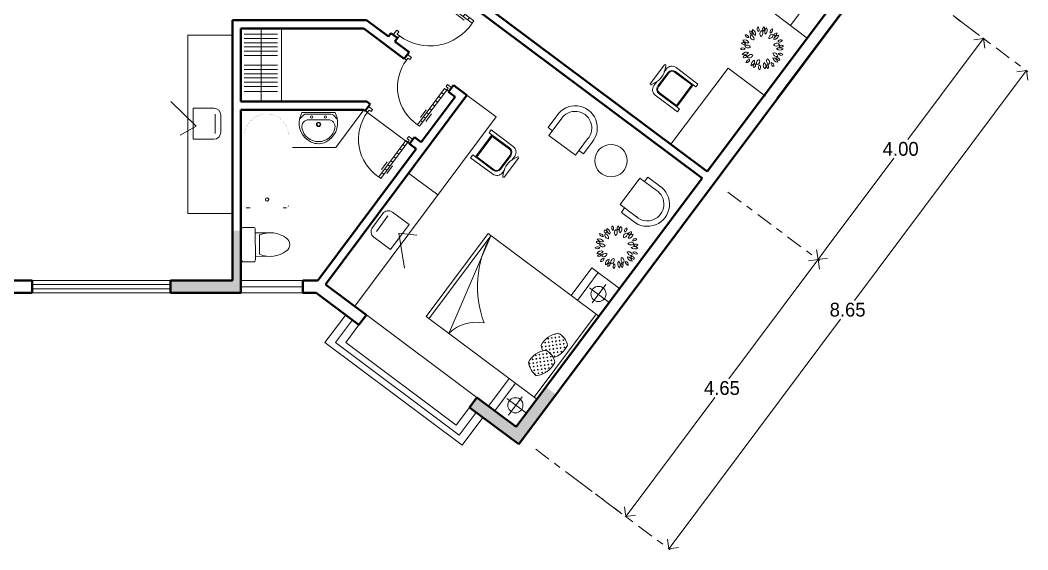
# Model space of a CAD drawing. Header units: millimetres. Extents: x 3491 to 3974, y 1583 to 1976.
# Drawn here: x 3959.2 to 3973.8, y 1959.64 to 1967.31 of the extents above; entities that cross this region are included whole.
import ezdxf

# ---------------------------------------------------------------- set-up
doc = ezdxf.new("R2010")
doc.units = ezdxf.units.MM
doc.linetypes.add('ACAD_ISO10W100', pattern=[18, 12, -3, 0, -3])
doc.layers.get('0').update_dxf_attribs({"lineweight": 5})
doc.layers.get('DEFPOINTS').update_dxf_attribs({"lineweight": 5})
for name, color, linetype, lineweight in [('cOtAs 1', 254, 'Continuous', 5), ('COTAS GRUP', 200, 'Continuous', 5), ('FURNITURE', 220, 'Continuous', 5), ('GROUND', 2, 'Continuous', 5), ('Muro1', 162, 'Continuous', 40), ('PUB_H', 13, 'Continuous', 5), ('Puertas', 52, 'Continuous', 5), ('TOILET', 4, 'Continuous', 5), ('W', 2, 'Continuous', 5), ('WC', 10, 'Continuous', 5)]:
    doc.layers.add(name, color=color, linetype=linetype, lineweight=lineweight)
doc.styles.add('century', font='GOTHIC.TTF')
doc.styles.add('DIM_FONT', font='SIMPLEX.shx', dxfattribs={"width": 0.8})
doc.styles.get("Standard").update_dxf_attribs({"font": 'arial.ttf'})
doc.dimstyles.new('Cotas', dxfattribs={"dimtxt": 0.05, "dimasz": 0.05, "dimexe": 0.025, "dimexo": 0, "dimgap": 0.1, "dimtad": 0, "dimtih": 1, "dimtoh": 1, "dimdec": 4, "dimzin": 1, "dimdsep": 46, "dimtxsty": 'Standard', "dimblk": 'ARCHTICK', "dimcen": 2.5, "dimclrd": 252, "dimclre": 250, "dimclrt": 3, "dimadec": 3, "dimazin": 0, "dimtfac": 1, "dimtdec": 4, "dimtmove": 0, "dimatfit": 3, "dimldrblk": 'ARCHTICK', "dimfxl": 0, "dimlwd": 0, "dimlwe": 0, "dimarcsym": 0})

# ---------------------------------------------------------------- blocks, each defined once
blk = doc.blocks.new('_Open90')
at = {"color": 0, "linetype": 'ByBlock', "lineweight": -2}
for p, q in [((0, 0), (-1, 0)), ((-0.5, 0.5), (0, 0)), ((0, 0), (-0.5, -0.5))]:
    blk.add_line(p, q, dxfattribs=at)
blk = doc.blocks.new('*D3386')
at = {"layer": 'cOtAs 1', "color": 250, "linetype": 'ACAD_ISO10W100', "lineweight": 5, "ltscale": 0.02, "transparency": 16777216}
for p, q in [((3971.849, 1968.025), (3973.174, 1967.034)), ((3969.453, 1964.822), (3970.778, 1963.83))]:
    blk.add_line(p, q, dxfattribs=at)
at = {"layer": 'cOtAs 1', "color": 252, "linetype": 'Continuous', "lineweight": 5, "ltscale": 0.02, "transparency": 16777216}
for p, q in [((3973.034, 1966.888), (3972.057, 1965.582)), ((3970.878, 1964.005), (3971.855, 1965.312))]:
    blk.add_line(p, q, dxfattribs=at)
at = {"layer": 'DEFPOINTS', "color": 0, "linetype": 'ACAD_ISO10W100', "ltscale": 0.02, "transparency": 16777216}
for p in [(3971.849, 1968.025), (3969.453, 1964.822), (3970.758, 1963.845)]:
    blk.add_point(p, dxfattribs=at)
at = {"layer": 'cOtAs 1', "color": 252, "linetype": 'ACAD_ISO10W100', "lineweight": 5, "ltscale": 0.02, "transparency": 16777216, "xscale": 0.2, "yscale": 0.2, "zscale": 0.2}
for p, rotation in [((3973.154, 1967.048), 53.20621753909782), ((3970.758, 1963.845), 233.2062175390978)]:
    blk.add_blockref('_Open90', p, dxfattribs=dict(at, rotation=rotation))
at = {"layer": 'cOtAs 1', "color": 1, "linetype": 'ACAD_ISO10W100', "lineweight": 5, "ltscale": 0.02, "transparency": 16777216, "insert": (3971.956, 1965.447), "char_height": 0.2, "attachment_point": 5, "style": 'century'}
blk.add_mtext('4.00', dxfattribs=at)
blk = doc.blocks.new('_ArchTick')
at = {"layer": 'COTAS GRUP', "color": 0, "const_width": 0.15}
blk.add_lwpolyline([(-0.5, -0.5), (0.5, 0.5)], dxfattribs=at)
blk = doc.blocks.new('*D3387')
at = {"layer": 'cOtAs 1', "color": 250, "linetype": 'ACAD_ISO10W100', "lineweight": 5, "ltscale": 0.02, "transparency": 16777216}
for p, q in [((3972.472, 1967.558), (3973.798, 1966.567)), ((3967.292, 1960.631), (3968.617, 1959.64))]:
    blk.add_line(p, q, dxfattribs=at)
at = {"layer": 'cOtAs 1', "color": 252, "linetype": 'Continuous', "lineweight": 5, "ltscale": 0.02, "transparency": 16777216}
for p, q in [((3973.658, 1966.422), (3971.288, 1963.253)), ((3968.717, 1959.815), (3971.086, 1962.983))]:
    blk.add_line(p, q, dxfattribs=at)
at = {"layer": 'DEFPOINTS', "color": 0, "linetype": 'ACAD_ISO10W100', "ltscale": 0.02, "transparency": 16777216}
for p in [(3972.472, 1967.558), (3967.292, 1960.631), (3968.597, 1959.655)]:
    blk.add_point(p, dxfattribs=at)
at = {"layer": 'cOtAs 1', "color": 252, "linetype": 'ACAD_ISO10W100', "lineweight": 5, "ltscale": 0.02, "transparency": 16777216, "xscale": 0.2, "yscale": 0.2, "zscale": 0.2}
for p, rotation in [((3973.778, 1966.582), 53.20621753798119), ((3968.597, 1959.655), 233.2062175379812)]:
    blk.add_blockref('_Open90', p, dxfattribs=dict(at, rotation=rotation))
at = {"layer": 'cOtAs 1', "color": 1, "linetype": 'ACAD_ISO10W100', "lineweight": 5, "ltscale": 0.02, "transparency": 16777216, "insert": (3971.187, 1963.118), "char_height": 0.2, "attachment_point": 5, "style": 'century'}
blk.add_mtext('8.65', dxfattribs=at)
blk = doc.blocks.new('*D3388')
at = {"layer": 'cOtAs 1', "color": 250, "linetype": 'ACAD_ISO10W100', "lineweight": 5, "ltscale": 0.02, "transparency": 16777216}
for p, q in [((3969.453, 1964.822), (3970.778, 1963.83)), ((3966.668, 1961.098), (3967.993, 1960.107))]:
    blk.add_line(p, q, dxfattribs=at)
at = {"layer": 'cOtAs 1', "color": 252, "linetype": 'Continuous', "lineweight": 5, "ltscale": 0.02, "transparency": 16777216}
for p, q in [((3970.638, 1963.685), (3969.467, 1962.118)), ((3968.093, 1960.282), (3969.265, 1961.848))]:
    blk.add_line(p, q, dxfattribs=at)
at = {"layer": 'DEFPOINTS', "color": 0, "linetype": 'ACAD_ISO10W100', "ltscale": 0.02, "transparency": 16777216}
for p in [(3969.453, 1964.822), (3966.668, 1961.098), (3967.973, 1960.122)]:
    blk.add_point(p, dxfattribs=at)
at = {"layer": 'cOtAs 1', "color": 252, "linetype": 'ACAD_ISO10W100', "lineweight": 5, "ltscale": 0.02, "transparency": 16777216, "xscale": 0.2, "yscale": 0.2, "zscale": 0.2}
for p, rotation in [((3970.758, 1963.845), 53.20621753702068), ((3967.973, 1960.122), 233.2062175370207)]:
    blk.add_blockref('_Open90', p, dxfattribs=dict(at, rotation=rotation))
at = {"layer": 'cOtAs 1', "color": 1, "linetype": 'ACAD_ISO10W100', "lineweight": 5, "ltscale": 0.02, "transparency": 16777216, "insert": (3969.366, 1961.983), "char_height": 0.2, "attachment_point": 5, "style": 'century'}
blk.add_mtext('4.65', dxfattribs=at)
blk = doc.blocks.new('M_E24TTP')
at = {"layer": 'TOILET', "color": 7}
for p, q in [((-170, 200), (-170, 430)), ((170, 200), (170, 430)), ((-250, 30), (-250, 170)), ((-220, 200), (220, 200)), ((-140, 260), (140, 260)), ((250, 170), (250, 30)), ((220, 0), (-220, 0))]:
    blk.add_line(p, q, dxfattribs=at)
for centre, radius, start, end in [((227, 413), 398, 143.3619, 202.5495), ((0, 590), 110, 33.4509, 146.5491), ((-227, 413), 398, 337.4505, 36.6381), ((-220, 170), 30, 90, 180), ((220, 170), 30, 0, 90), ((-220, 30), 30, 180, 270), ((220, 30), 30, 270, 0)]:
    blk.add_arc(centre, radius, start, end, dxfattribs=at)
at = {"style": 'DIM_FONT', "width": 0.8, "flags": 9}
for tag in ['XSIZE', 'YSIZE']:
    blk.add_attdef(tag, (0, 0), '', height=0.5, dxfattribs=at)
blk = doc.blocks.new('M_E4')
for p, q in [((670, -80), (670, -137)), ((670, -86), (670, -97)), ((670, -663), (670, -614))]:
    blk.add_line(p, q)
at = {"const_width": 1.5}
for points in [[(-750, -750), (-750, 0)], [(-750, 0), (750, 0)], [(750, 0), (750, -750)], [(608, -56), (640, -56)], [(670, -90), (670, -656)], [(670, -663), (670, -655)], [(750, -750), (-750, -750)]]:
    blk.add_lwpolyline(points, dxfattribs=at)
for points in [[(-399, -56, 0.930688), (-388, -693, 0.930688)], [(670, -86, 0.414214), (640, -56, 0.414214)], [(670, -90, 0.041784), (670, -85, 0.412615)], [(640, -693, 0.414214), (670, -663, 0.414214)]]:
    blk.add_lwpolyline(points, format="xyb", dxfattribs=at)
at = {"const_width": 1.5, "flags": 128}
for points in [[(-399, -56), (608, -56)], [(-399, -694), (645, -692)]]:
    blk.add_lwpolyline(points, dxfattribs=at)
for radius in [25, 23]:
    blk.add_circle((550, -381), radius)
blk.add_arc((640, -663), 30, 270, 280.176)
at = {"width": 0.8, "flags": 9}
for tag in ['XSIZE', 'YSIZE']:
    blk.add_attdef(tag, (0, 0), '', height=0.5, dxfattribs=at)
blk = doc.blocks.new('M_A24LXR')
for p, q in [((-0.455, 0.071), (-0.455, 0.888)), ((-0.455, 0.888), (-0.41, 0.888)), ((-0.41, 0.888), (-0.41, 0.071)), ((-0.494, 0.753), (-0.494, 0.578)), ((-0.455, 0.797), (-0.41, 0.797)), ((-0.455, 0.707), (-0.41, 0.707)), ((-0.371, 0.753), (-0.371, 0.578)), ((-0.455, 0.616), (-0.41, 0.616)), ((-0.455, 0.525), (-0.41, 0.525)), ((-0.455, 0.434), (-0.41, 0.434)), ((-0.455, 0.343), (-0.41, 0.343)), ((-0.455, 0.253), (-0.41, 0.253)), ((-0.501, 0.071), (-0.455, 0.071)), ((-0.501, -0.02), (-0.501, 0.071)), ((-0.455, 0.162), (-0.41, 0.162)), ((-0.41, 0.071), (-0.455, 0.071)), ((-0.455, 0.071), (-0.455, 0.026)), ((-0.455, 0.026), (-0.41, 0.026)), ((-0.41, 0.026), (-0.41, -0.02)), ((0.453, 0.026), (0.407, 0.026)), ((0.407, 0.026), (0.407, -0.02)), ((0.498, 0.071), (0.453, 0.071)), ((0.453, 0.071), (0.453, 0.026)), ((0.498, -0.02), (0.498, 0.071)), ((-0.501, -0.02), (-0.501, -0.02)), ((-0.41, -0.02), (-0.501, -0.02)), ((0.407, -0.02), (0.498, -0.02)), ((0.498, -0.02), (0.498, -0.02))]:
    blk.add_line(p, q)
blk.add_arc((-0.364, 0.072), 0.817, 359.9115, 93.1848)
blk = doc.blocks.new('M_C9')
at = {"linetype": 'Continuous'}
for p, q in [((168, 317), (-176, 317)), ((-174, 294), (-130, 273)), ((166, 294), (122, 273)), ((-242, -239), (-242, 159)), ((-142, 259), (-92, 259)), ((-119, 197), (132, 197)), ((-112, 209), (128, 209)), ((88, 259), (158, 259)), ((258, 159), (258, -241)), ((-192, -191), (-192, 129)), ((-179, -174), (-179, 137)), ((192, 137), (192, -174)), ((208, 129), (208, -191)), ((-192, -239), (-242, -239)), ((-192, -191), (-192, -239)), ((208, -191), (-192, -191)), ((192, -174), (-179, -174)), ((258, -241), (207, -241)), ((208, -191), (208, -241))]:
    blk.add_line(p, q, dxfattribs=at)
for centre, radius, start, end in [((-174, 306), 12.2, 98.7908, 276.7415), ((166, 306), 12.2, 263.2585, 81.2092), ((-142, 159), 100, 90, 180), ((-112, 129), 80, 90, 180), ((-119, 137), 60, 90, 180), ((-3, 541), 297, 244.7295, 295.1128), ((128, 129), 80, 0, 90), ((132, 137), 60, 0, 90), ((158, 159), 100, 0, 90)]:
    blk.add_arc(centre, radius, start, end, dxfattribs=at)
at = {"width": 0.8, "flags": 9}
for tag in ['XSIZE', 'YSIZE']:
    blk.add_attdef(tag, (0, 0), '', height=0.5, dxfattribs=at)
blk = doc.blocks.new('*X2971')
at = {"color": 0}
for p, q in [((284817, 2212), (284831, 2212)), ((284822, 2203), (284822, 2222)), ((284850, 2250), (284869, 2250)), ((284859, 2241), (284859, 2259)), ((284888, 2288), (284906, 2288)), ((284888, 2212), (284906, 2212)), ((284897, 2278), (284897, 2297)), ((284897, 2203), (284897, 2222)), ((284925, 2250), (284944, 2250)), ((284933, 2325), (284944, 2325)), ((284934, 2316), (284934, 2326)), ((284934, 2241), (284934, 2259)), ((284962, 2288), (284981, 2288)), ((284962, 2212), (284981, 2212)), ((284972, 2278), (284972, 2297)), ((284972, 2203), (284972, 2222)), ((285000, 2325), (285019, 2325)), ((285000, 2250), (285019, 2250)), ((285009, 2316), (285009, 2334)), ((285009, 2241), (285009, 2259)), ((285038, 2288), (285056, 2288)), ((285038, 2212), (285056, 2212)), ((285047, 2278), (285047, 2297)), ((285047, 2203), (285047, 2222)), ((285075, 2325), (285094, 2325)), ((285075, 2250), (285094, 2250)), ((285084, 2316), (285084, 2334)), ((285084, 2241), (285084, 2259)), ((285112, 2288), (285131, 2288)), ((285112, 2212), (285131, 2212)), ((285122, 2278), (285122, 2297)), ((285122, 2203), (285122, 2222)), ((285150, 2250), (285169, 2250)), ((285159, 2241), (285159, 2259)), ((285188, 2288), (285206, 2288)), ((285188, 2212), (285206, 2212)), ((285197, 2278), (285197, 2297)), ((285197, 2203), (285197, 2222)), ((285225, 2250), (285244, 2250)), ((285234, 2316), (285234, 2323)), ((285234, 2241), (285234, 2259)), ((285240, 2325), (285244, 2325)), ((285262, 2288), (285281, 2288)), ((285262, 2212), (285281, 2212)), ((285272, 2278), (285272, 2297)), ((285272, 2203), (285272, 2222)), ((285300, 2325), (285319, 2325)), ((285300, 2250), (285319, 2250)), ((285309, 2316), (285309, 2334)), ((285309, 2241), (285309, 2259)), ((285338, 2288), (285356, 2288)), ((285338, 2212), (285356, 2212)), ((285347, 2278), (285347, 2297)), ((285347, 2203), (285347, 2222)), ((285375, 2325), (285394, 2325)), ((285375, 2250), (285394, 2250)), ((285384, 2316), (285384, 2334)), ((285384, 2241), (285384, 2259)), ((285412, 2288), (285431, 2288)), ((285412, 2212), (285431, 2212)), ((285422, 2278), (285422, 2297)), ((285422, 2203), (285422, 2222)), ((285450, 2325), (285452, 2325)), ((285450, 2250), (285469, 2250)), ((285459, 2316), (285459, 2316)), ((285459, 2241), (285459, 2259)), ((285488, 2212), (285500, 2212)), ((285497, 2203), (285497, 2222)), ((284850, 2175), (284869, 2175)), ((284856, 2100), (284869, 2100)), ((284859, 2166), (284859, 2184)), ((284859, 2094), (284859, 2109)), ((284888, 2138), (284906, 2138)), ((284888, 2062), (284906, 2062)), ((284897, 2128), (284897, 2147)), ((284897, 2053), (284897, 2072)), ((284925, 2175), (284944, 2175)), ((284925, 2100), (284944, 2100)), ((284934, 2166), (284934, 2184)), ((284934, 2091), (284934, 2109)), ((284962, 2138), (284981, 2138)), ((284962, 2062), (284981, 2062)), ((284972, 2128), (284972, 2147)), ((284972, 2053), (284972, 2072)), ((285000, 2175), (285019, 2175)), ((285000, 2100), (285019, 2100)), ((285009, 2166), (285009, 2184)), ((285009, 2091), (285009, 2109)), ((285038, 2138), (285056, 2138)), ((285038, 2062), (285056, 2062)), ((285047, 2128), (285047, 2147)), ((285047, 2053), (285047, 2072)), ((285075, 2175), (285094, 2175)), ((285075, 2100), (285094, 2100)), ((285084, 2166), (285084, 2184)), ((285084, 2091), (285084, 2109)), ((285112, 2138), (285131, 2138)), ((285122, 2128), (285122, 2147)), ((285150, 2175), (285169, 2175)), ((285150, 2100), (285151, 2100)), ((285159, 2166), (285159, 2184)), ((285159, 2106), (285159, 2109)), ((285163, 2100), (285169, 2100)), ((285188, 2138), (285206, 2138)), ((285188, 2062), (285206, 2062)), ((285197, 2128), (285197, 2147)), ((285197, 2053), (285197, 2072)), ((285225, 2175), (285244, 2175)), ((285225, 2100), (285244, 2100)), ((285234, 2166), (285234, 2184)), ((285234, 2091), (285234, 2109)), ((285262, 2138), (285281, 2138)), ((285262, 2062), (285281, 2062)), ((285272, 2128), (285272, 2147)), ((285272, 2053), (285272, 2072)), ((285300, 2175), (285319, 2175)), ((285300, 2100), (285319, 2100)), ((285309, 2166), (285309, 2184)), ((285309, 2091), (285309, 2109)), ((285338, 2138), (285356, 2138)), ((285338, 2062), (285356, 2062)), ((285347, 2128), (285347, 2147)), ((285347, 2053), (285347, 2072)), ((285375, 2175), (285394, 2175)), ((285375, 2100), (285394, 2100)), ((285384, 2166), (285384, 2184)), ((285384, 2091), (285384, 2109)), ((285412, 2138), (285431, 2138)), ((285422, 2128), (285422, 2147)), ((285450, 2175), (285469, 2175)), ((285450, 2100), (285458, 2100)), ((285459, 2166), (285459, 2184)), ((285459, 2101), (285459, 2109)), ((285488, 2138), (285497, 2138)), ((285497, 2138), (285497, 2147))]:
    blk.add_line(p, q, dxfattribs=at)

msp = doc.modelspace()

# ---------------------------------------------------------------- hatches: boundary and pattern name
at = {"layer": 'PUB_H'}
h = msp.add_hatch(color=256, dxfattribs=at)
h.paths.add_polyline_path([(3965.817, 1961.846), (3966.386, 1961.421), (3966.685, 1961.822), (3966.816, 1961.998), (3966.961, 1961.89), (3966.422, 1961.169), (3965.709, 1961.702), (3965.71, 1961.702)])
h.paths.add_polyline_path([(3961.376, 1963.542), (3962.276, 1963.542), (3962.276, 1964.262), (3962.396, 1964.262), (3962.396, 1963.362), (3961.376, 1963.362)])

# ---------------------------------------------------------------- linework, layer by layer
at = {"layer": 'FURNITURE', "linetype": 'ByBlock'}
for p, q in [((3971.218, 1968.384), (3970.358, 1967.235)), ((3970.601, 1967.053), (3970.121, 1967.412)), ((3962.396, 1967.192), (3962.986, 1967.192)), ((3962.396, 1967.192), (3962.986, 1967.192)), ((3962.396, 1967.192), (3962.396, 1966.135)), ((3962.447, 1967.108), (3962.927, 1967.108)), ((3962.447, 1967.108), (3962.927, 1967.108)), ((3962.693, 1967.192), (3962.693, 1966.135)), ((3962.693, 1967.192), (3962.693, 1966.135)), ((3962.986, 1967.192), (3962.986, 1966.135)), ((3962.986, 1967.192), (3962.986, 1966.135)), ((3961.628, 1964.51), (3961.628, 1967.093)), ((3961.628, 1967.093), (3962.276, 1967.093)), ((3962.447, 1967.046), (3962.927, 1967.046)), ((3962.447, 1967.046), (3962.927, 1967.046)), ((3962.447, 1966.985), (3962.927, 1966.985)), ((3962.447, 1966.985), (3962.927, 1966.985)), ((3962.447, 1966.924), (3962.927, 1966.924)), ((3962.447, 1966.924), (3962.927, 1966.924)), ((3962.447, 1966.862), (3962.927, 1966.862)), ((3962.447, 1966.862), (3962.927, 1966.862)), ((3962.447, 1966.801), (3962.927, 1966.801)), ((3962.447, 1966.801), (3962.927, 1966.801)), ((3962.447, 1966.659), (3962.927, 1966.659)), ((3962.447, 1966.659), (3962.927, 1966.659)), ((3962.447, 1966.598), (3962.927, 1966.598)), ((3962.447, 1966.598), (3962.927, 1966.598)), ((3962.447, 1966.537), (3962.927, 1966.537)), ((3962.447, 1966.537), (3962.927, 1966.537)), ((3968.627, 1965.515), (3969.458, 1966.617)), ((3970.216, 1966.529), (3969.154, 1965.121)), ((3969.458, 1966.617), (3969.999, 1966.21)), ((3962.447, 1966.475), (3962.927, 1966.475)), ((3962.447, 1966.475), (3962.927, 1966.475)), ((3962.447, 1966.414), (3962.927, 1966.414)), ((3962.447, 1966.414), (3962.927, 1966.414)), ((3962.447, 1966.352), (3962.927, 1966.352)), ((3962.447, 1966.28), (3962.927, 1966.28)), ((3961.748, 1965.775), (3961.381, 1966.135)), ((3962.986, 1966.135), (3962.396, 1966.135)), ((3965.669, 1966.228), (3966.094, 1965.911)), ((3961.705, 1966.038), (3961.705, 1965.588)), ((3962.005, 1966.038), (3961.705, 1966.038)), ((3962.024, 1965.951), (3962.024, 1965.672)), ((3962.105, 1965.688), (3962.105, 1965.938)), ((3966.094, 1965.911), (3964.046, 1963.168)), ((3966.974, 1965.928), (3966.847, 1965.758)), ((3967.038, 1965.88), (3966.861, 1965.642)), ((3961.748, 1965.775), (3961.52, 1965.645)), ((3966.033, 1965.652), (3965.794, 1965.332)), ((3966.023, 1965.722), (3965.992, 1965.681)), ((3966.034, 1965.652), (3965.993, 1965.682)), ((3966.344, 1965.483), (3966.023, 1965.722)), ((3966.29, 1965.461), (3966.033, 1965.652)), ((3966.911, 1965.71), (3966.847, 1965.758)), ((3961.705, 1965.588), (3962.005, 1965.588)), ((3966.037, 1965.628), (3965.816, 1965.331)), ((3966.287, 1965.442), (3966.037, 1965.628)), ((3967.244, 1965.356), (3966.861, 1965.642)), ((3967.421, 1965.593), (3967.244, 1965.356)), ((3967.485, 1965.545), (3967.359, 1965.376)), ((3965.756, 1965.36), (3965.726, 1965.32)), ((3965.794, 1965.332), (3965.756, 1965.36)), ((3966.149, 1965.157), (3966.299, 1965.358)), ((3967.359, 1965.376), (3967.294, 1965.423)), ((3965.726, 1965.32), (3966.045, 1965.082)), ((3965.794, 1965.332), (3966.051, 1965.14)), ((3965.816, 1965.331), (3966.065, 1965.145)), ((3966.163, 1965.157), (3966.306, 1965.349)), ((3966.417, 1965.315), (3966.211, 1965.04)), ((3966.322, 1965.286), (3966.364, 1965.343)), ((3966.397, 1965.328), (3966.354, 1965.305)), ((3965.249, 1964.781), (3964.825, 1965.098)), ((3966.185, 1965.103), (3966.214, 1965.142)), ((3966.194, 1965.056), (3966.203, 1965.104)), ((3967.89, 1964.643), (3968.176, 1965.026)), ((3968.413, 1964.849), (3968.176, 1965.026)), ((3968.243, 1964.976), (3968.291, 1965.04)), ((3968.461, 1964.913), (3968.291, 1965.04)), ((3968.127, 1964.466), (3967.89, 1964.643)), ((3961.628, 1964.51), (3962.276, 1964.51)), ((3964.452, 1964.512), (3964.303, 1964.311)), ((3964.833, 1964.352), (3964.592, 1964.532)), ((3967.909, 1964.528), (3967.957, 1964.593)), ((3968.079, 1964.402), (3967.909, 1964.528)), ((3964.36, 1964.252), (3964.527, 1964.476)), ((3964.563, 1963.992), (3964.833, 1964.352)), ((3964.686, 1964.228), (3964.947, 1964.196)), ((3964.686, 1964.228), (3964.766, 1963.72)), ((3965.082, 1963.018), (3965.979, 1964.22)), ((3966.019, 1964.19), (3965.122, 1962.988)), ((3966.019, 1964.19), (3965.408, 1962.775)), ((3965.979, 1964.22), (3967.582, 1963.024)), ((3964.323, 1964.171), (3964.563, 1963.992)), ((3967.181, 1963.323), (3967.48, 1963.724)), ((3967.274, 1963.254), (3967.573, 1963.655)), ((3967.881, 1963.425), (3967.48, 1963.724)), ((3964.046, 1963.168), (3963.621, 1963.485)), ((3967.685, 1963.482), (3967.488, 1963.218)), ((3967.582, 1963.024), (3967.181, 1963.323)), ((3967.449, 1963.436), (3967.734, 1963.224)), ((3967.582, 1963.024), (3967.881, 1963.425)), ((3966.685, 1961.822), (3965.082, 1963.018)), ((3966.645, 1961.852), (3967.542, 1963.054)), ((3967.582, 1963.024), (3966.685, 1961.822)), ((3966.284, 1962.121), (3965.985, 1961.72)), ((3966.376, 1962.052), (3966.077, 1961.652)), ((3966.685, 1961.822), (3966.284, 1962.121)), ((3966.275, 1961.593), (3966.472, 1961.857)), ((3966.386, 1961.421), (3965.985, 1961.72)), ((3966.252, 1961.833), (3966.537, 1961.62)), ((3966.685, 1961.822), (3966.386, 1961.421))]:
    msp.add_line(p, q, dxfattribs=at)
for centre, radius in [((3967.76, 1965.277), 0.234), ((3967.578, 1963.346), 0.11), ((3966.374, 1961.734), 0.11)]:
    msp.add_circle(centre, radius, dxfattribs=at)
for centre, radius, start, end in [((3969.806, 1967.144), 0.0372, 157.6763, 269.9476), ((3969.764, 1967.116), 0.0429, 347.8261, 79.7978), ((3969.887, 1967.164), 0.0802, 172.1007, 244.602), ((3969.787, 1967.11), 0.068, 344.1526, 72.5501), ((3969.924, 1967.188), 0.0474, 144.6809, 240.3951), ((3969.85, 1967.172), 0.0559, 333.5185, 51.5575), ((3969.969, 1967.116), 0.0526, 120.6758, 230.0103), ((3969.899, 1967.122), 0.0583, 307.9306, 42.7555), ((3969.992, 1967.181), 0.0372, 117.6763, 229.9476), ((3969.942, 1967.187), 0.0429, 307.8261, 39.7978), ((3970.067, 1967.144), 0.0802, 132.1007, 204.602), ((3969.956, 1967.167), 0.068, 304.1526, 32.5501), ((3970.099, 1967.055), 0.0526, 80.6758, 190.0103), ((3970.049, 1967.104), 0.0583, 267.9306, 2.7555), ((3970.111, 1967.139), 0.0474, 104.6809, 200.3951), ((3970.044, 1967.174), 0.0559, 293.5185, 11.5575), ((3970.158, 1967.09), 0.0372, 77.6763, 189.9476), ((3970.123, 1967.127), 0.0429, 267.8261, 359.7978), ((3969.673, 1966.947), 0.0429, 27.8261, 119.7978), ((3969.687, 1966.996), 0.0372, 197.6763, 309.9476), ((3969.695, 1966.958), 0.068, 24.1526, 112.5501), ((3969.737, 1967.064), 0.0802, 212.1007, 284.602), ((3969.703, 1967.046), 0.0559, 13.5185, 91.5575), ((3969.749, 1967.106), 0.0474, 184.6809, 280.3951), ((3969.83, 1967.079), 0.0526, 160.6758, 270.0103), ((3969.773, 1967.039), 0.0583, 347.9306, 82.7555), ((3970.159, 1966.925), 0.0526, 40.6758, 150.0103), ((3970.153, 1966.994), 0.0583, 227.9306, 322.7555), ((3970.122, 1967.103), 0.068, 264.1526, 352.5501), ((3970.192, 1967.014), 0.0802, 92.1007, 164.602), ((3970.222, 1966.982), 0.0474, 64.6809, 160.3951), ((3970.194, 1967.051), 0.0559, 253.5185, 331.5575), ((3969.672, 1966.855), 0.0559, 53.5185, 131.5575), ((3969.668, 1966.93), 0.0474, 224.6809, 320.3951), ((3969.722, 1966.782), 0.068, 64.1526, 152.5501), ((3969.686, 1966.89), 0.0802, 252.1007, 324.602), ((3969.73, 1966.894), 0.0583, 27.9306, 122.7555), ((3969.747, 1966.962), 0.0526, 200.6758, 310.0103), ((3969.789, 1966.756), 0.0583, 67.9306, 162.7555), ((3970.122, 1966.786), 0.0526, 0.6758, 110.0103), ((3970.161, 1966.844), 0.0583, 187.9306, 282.7555), ((3970.204, 1966.833), 0.0802, 52.1007, 124.602), ((3970.207, 1966.946), 0.068, 224.1526, 312.5501), ((3970.207, 1966.789), 0.0474, 24.6809, 120.3951), ((3970.229, 1966.861), 0.0559, 213.5185, 291.5575), ((3970.227, 1966.913), 0.0372, 37.6763, 149.9476), ((3970.224, 1966.964), 0.0429, 227.8261, 319.7978), ((3969.712, 1966.76), 0.0429, 67.8261, 159.7978), ((3969.692, 1966.806), 0.0372, 237.6763, 349.9476), ((3969.72, 1966.744), 0.0474, 264.6809, 0.3951), ((3969.77, 1966.688), 0.0559, 93.5185, 171.5575), ((3969.76, 1966.819), 0.0526, 240.6758, 350.0103), ((3969.855, 1966.665), 0.068, 104.1526, 192.5501), ((3969.759, 1966.724), 0.0802, 292.1007, 4.602), ((3969.862, 1966.642), 0.0429, 107.8261, 199.7978), ((3969.817, 1966.664), 0.0372, 277.6763, 29.9476), ((3969.924, 1966.688), 0.0583, 107.9306, 202.7555), ((3969.861, 1966.717), 0.0526, 280.6758, 30.0103), ((3970.033, 1966.66), 0.068, 144.1526, 232.5501), ((3969.921, 1966.644), 0.0802, 332.1007, 44.602), ((3970.054, 1966.647), 0.0429, 147.8261, 239.7978), ((3970.071, 1966.723), 0.0583, 147.9306, 242.7555), ((3970.004, 1966.635), 0.0372, 317.6763, 69.9476), ((3970.004, 1966.704), 0.0526, 320.6758, 70.0103), ((3970.134, 1966.692), 0.0559, 173.5185, 251.5575), ((3970.071, 1966.652), 0.0474, 344.6809, 80.3951), ((3970.172, 1966.772), 0.068, 184.1526, 272.5501), ((3970.097, 1966.687), 0.0802, 12.1007, 84.602), ((3970.166, 1966.734), 0.0372, 357.6763, 109.9476), ((3970.196, 1966.775), 0.0429, 187.8261, 279.7978), ((3969.953, 1966.624), 0.0559, 133.5185, 211.5575), ((3969.879, 1966.634), 0.0474, 304.6809, 40.3951), ((3962.005, 1965.938), 0.1, 0, 90), ((3967.241, 1965.752), 0.32, 319.7085, 146.8096), ((3967.241, 1965.752), 0.24, 318.5226, 147.9955), ((3962.005, 1965.688), 0.1, 270, 0), ((3966.251, 1965.394), 0.06, 323.2591, 53.2591), ((3966.242, 1965.397), 0.08, 323.2591, 53.2591), ((3966.284, 1965.403), 0.1, 323.2591, 53.2591), ((3966.494, 1965.045), 0.297, 118.1463, 168.5296), ((3966.407, 1965.321), 0.0122, 332.0499, 150.0006), ((3966.105, 1965.162), 0.1, 233.2591, 323.2591), ((3966.098, 1965.204), 0.08, 233.2591, 323.2591), ((3966.101, 1965.193), 0.06, 233.2591, 323.2591), ((3966.203, 1965.048), 0.0122, 136.5175, 314.4682), ((3968.286, 1964.646), 0.32, 229.7085, 56.8096), ((3968.286, 1964.646), 0.24, 228.5226, 57.9955), ((3964.532, 1964.452), 0.1, 53.2591, 143.2591), ((3967.816, 1964.308), 0.0474, 144.6809, 240.3951), ((3967.742, 1964.291), 0.0559, 333.5185, 51.5575), ((3967.884, 1964.3), 0.0372, 117.6763, 229.9476), ((3967.834, 1964.306), 0.0429, 307.8261, 39.7978), ((3964.383, 1964.251), 0.1, 143.2591, 233.2591), ((3967.318, 1963.453), 1.493, 150.4091, 200.6721), ((3967.595, 1964.165), 0.0559, 13.5185, 91.5575), ((3967.641, 1964.225), 0.0474, 184.6809, 280.3951), ((3967.698, 1964.263), 0.0372, 157.6763, 269.9476), ((3967.656, 1964.235), 0.0429, 347.8261, 79.7978), ((3967.722, 1964.199), 0.0526, 160.6758, 270.0103), ((3967.665, 1964.158), 0.0583, 347.9306, 82.7555), ((3967.779, 1964.284), 0.0802, 172.1007, 244.602), ((3967.679, 1964.23), 0.068, 344.1526, 72.5501), ((3967.861, 1964.235), 0.0526, 120.6758, 230.0103), ((3967.791, 1964.241), 0.0583, 307.9306, 42.7555), ((3967.959, 1964.264), 0.0802, 132.1007, 204.602), ((3967.848, 1964.287), 0.068, 304.1526, 32.5501), ((3967.991, 1964.174), 0.0526, 80.6758, 190.0103), ((3967.941, 1964.224), 0.0583, 267.9306, 2.7555), ((3968.003, 1964.259), 0.0474, 104.6809, 200.3951), ((3967.936, 1964.294), 0.0559, 293.5185, 11.5575), ((3968.014, 1964.222), 0.068, 264.1526, 352.5501), ((3968.084, 1964.133), 0.0802, 92.1007, 164.602), ((3968.05, 1964.209), 0.0372, 77.6763, 189.9476), ((3968.015, 1964.246), 0.0429, 267.8261, 359.7978), ((3967.565, 1964.067), 0.0429, 27.8261, 119.7978), ((3967.579, 1964.115), 0.0372, 197.6763, 309.9476), ((3967.587, 1964.078), 0.068, 24.1526, 112.5501), ((3967.629, 1964.183), 0.0802, 212.1007, 284.602), ((3967.622, 1964.014), 0.0583, 27.9306, 122.7555), ((3967.64, 1964.081), 0.0526, 200.6758, 310.0103), ((3968.051, 1964.044), 0.0526, 40.6758, 150.0103), ((3968.045, 1964.114), 0.0583, 227.9306, 322.7555), ((3968.115, 1964.101), 0.0474, 64.6809, 160.3951), ((3968.086, 1964.171), 0.0559, 253.5185, 331.5575), ((3968.119, 1964.033), 0.0372, 37.6763, 149.9476), ((3968.116, 1964.083), 0.0429, 227.8261, 319.7978), ((3967.564, 1963.974), 0.0559, 53.5185, 131.5575), ((3967.561, 1964.049), 0.0474, 224.6809, 320.3951), ((3967.614, 1963.902), 0.068, 64.1526, 152.5501), ((3967.578, 1964.009), 0.0802, 252.1007, 324.602), ((3967.604, 1963.879), 0.0429, 67.8261, 159.7978), ((3967.584, 1963.926), 0.0372, 237.6763, 349.9476), ((3967.682, 1963.875), 0.0583, 67.9306, 162.7555), ((3967.652, 1963.938), 0.0526, 240.6758, 350.0103), ((3968.014, 1963.906), 0.0526, 0.6758, 110.0103), ((3968.053, 1963.963), 0.0583, 187.9306, 282.7555), ((3968.096, 1963.952), 0.0802, 52.1007, 124.602), ((3968.1, 1964.066), 0.068, 224.1526, 312.5501), ((3968.099, 1963.909), 0.0474, 24.6809, 120.3951), ((3968.121, 1963.98), 0.0559, 213.5185, 291.5575), ((3967.612, 1963.863), 0.0474, 264.6809, 0.3951), ((3967.663, 1963.808), 0.0559, 93.5185, 171.5575), ((3967.747, 1963.784), 0.068, 104.1526, 192.5501), ((3967.651, 1963.843), 0.0802, 292.1007, 4.602), ((3967.754, 1963.761), 0.0429, 107.8261, 199.7978), ((3967.709, 1963.783), 0.0372, 277.6763, 29.9476), ((3967.816, 1963.807), 0.0583, 107.9306, 202.7555), ((3967.753, 1963.836), 0.0526, 280.6758, 30.0103), ((3967.845, 1963.743), 0.0559, 133.5185, 211.5575), ((3967.771, 1963.753), 0.0474, 304.6809, 40.3951), ((3967.925, 1963.78), 0.068, 144.1526, 232.5501), ((3967.813, 1963.763), 0.0802, 332.1007, 44.602), ((3967.946, 1963.767), 0.0429, 147.8261, 239.7978), ((3967.963, 1963.842), 0.0583, 147.9306, 242.7555), ((3967.897, 1963.755), 0.0372, 317.6763, 69.9476), ((3967.896, 1963.824), 0.0526, 320.6758, 70.0103), ((3968.026, 1963.812), 0.0559, 173.5185, 251.5575), ((3967.963, 1963.771), 0.0474, 344.6809, 80.3951), ((3968.064, 1963.891), 0.068, 184.1526, 272.5501), ((3967.989, 1963.806), 0.0802, 12.1007, 84.602), ((3968.059, 1963.853), 0.0372, 357.6763, 109.9476), ((3968.088, 1963.894), 0.0429, 187.8261, 279.7978), ((3965.809, 1962.359), 0.578, 78.8021, 133.9353), ((3967.038, 1962.451), 0.328, 97.305, 152.3459), ((3966.908, 1962.572), 0.222, 6.7631, 66.5335), ((3967.068, 1962.66), 0.326, 190.0442, 204.9313), ((3966.813, 1962.76), 0.354, 288.2694, 332.8933), ((3966.855, 1962.205), 0.328, 97.305, 152.3459), ((3966.724, 1962.326), 0.222, 6.7631, 66.5335), ((3966.885, 1962.414), 0.326, 190.0442, 230.4624), ((3966.63, 1962.514), 0.354, 277.7367, 332.8933)]:
    msp.add_arc(centre, radius, start, end, dxfattribs=at)
at = {"layer": 'GROUND'}
msp.add_line((3964.2, 1966), (3964.841, 1965.521), dxfattribs=at)
at = {"layer": 'Muro1'}
for points in [[(3966.422, 1961.169), (3971.711, 1968.24)], [(3967.055, 1962.014), (3971.711, 1968.24)], [(3971.461, 1968.202), (3969.154, 1965.121)], [(3970.167, 1966.177), (3971.711, 1968.24)], [(3965.28, 1967.868), (3969.082, 1965.024)], [(3965.352, 1967.964), (3969.154, 1965.121)], [(3962.276, 1963.542), (3962.276, 1967.312)], [(3962.276, 1967.312), (3964.219, 1967.312)], [(3964.219, 1967.312), (3964.534, 1967.076)], [(3962.396, 1966.135), (3962.396, 1967.192)], [(3962.396, 1967.192), (3964.179, 1967.192)], [(3964.179, 1967.192), (3964.764, 1966.754)], [(3964.534, 1967.076), (3964.571, 1967.126)], [(3964.667, 1967.055), (3964.571, 1967.126)], [(3964.63, 1967.005), (3964.667, 1967.055)], [(3964.63, 1967.005), (3964.836, 1966.851)], [(3964.764, 1966.754), (3964.836, 1966.851)], [(3965.405, 1966.276), (3965.477, 1966.372)], [(3965.405, 1966.276), (3965.501, 1966.204)], [(3965.477, 1966.372), (3965.669, 1966.228)], [(3962.396, 1966.135), (3964.22, 1966.135)], [(3965.669, 1966.228), (3963.621, 1963.485)], [(3964.2, 1966), (3964.272, 1966.096)], [(3964.22, 1966.135), (3964.272, 1966.096)], [(3965.501, 1966.204), (3965.009, 1965.545)], [(3962.396, 1963.362), (3962.396, 1966.015)], [(3962.396, 1966.015), (3964.18, 1966.015)], [(3964.18, 1966.015), (3964.2, 1966)], [(3964.841, 1965.521), (3964.913, 1965.618)], [(3964.841, 1965.521), (3964.937, 1965.449)], [(3964.913, 1965.618), (3965.009, 1965.545)], [(3964.938, 1965.449), (3963.513, 1963.542)], [(3969.082, 1965.024), (3966.386, 1961.421)], [(3959.376, 1963.542), (3956.326, 1963.542)], [(3959.376, 1963.542), (3959.376, 1963.362)], [(3962.276, 1963.542), (3961.376, 1963.542)], [(3961.376, 1963.542), (3961.376, 1963.362)], [(3963.513, 1963.542), (3963.296, 1963.542)], [(3963.296, 1963.542), (3963.296, 1963.362)], [(3963.621, 1963.485), (3964.214, 1963.042)], [(3959.376, 1963.362), (3958.526, 1963.362)], [(3962.396, 1963.362), (3961.376, 1963.362)], [(3963.486, 1963.362), (3963.296, 1963.362)], [(3963.296, 1963.362), (3963.476, 1963.362)], [(3963.486, 1963.362), (3964.106, 1962.898)], [(3964.216, 1963.044), (3964.108, 1962.9)], [(3965.817, 1961.846), (3965.71, 1961.702)], [(3965.817, 1961.846), (3966.386, 1961.421)], [(3965.709, 1961.702), (3966.422, 1961.169)]]:
    msp.add_lwpolyline(points, dxfattribs=at)
at = {"layer": 'Puertas', "linetype": 'ByBlock'}
for p, q in [((3964.811, 1966.814), (3964.767, 1966.756)), ((3964.869, 1966.771), (3964.811, 1966.814)), ((3964.811, 1966.814), (3964.811, 1966.814)), ((3964.767, 1966.756), (3964.796, 1966.734)), ((3964.796, 1966.734), (3964.818, 1966.764)), ((3964.818, 1966.764), (3964.847, 1966.742)), ((3964.847, 1966.742), (3964.869, 1966.771)), ((3965.371, 1966.351), (3965.393, 1966.38)), ((3965.393, 1966.38), (3965.451, 1966.336)), ((3964.958, 1965.798), (3965.349, 1966.322)), ((3965.379, 1966.3), (3964.987, 1965.776)), ((3965.335, 1966.242), (3965.306, 1966.263)), ((3965.349, 1966.322), (3965.379, 1966.3)), ((3965.4, 1966.329), (3965.371, 1966.351)), ((3965.379, 1966.3), (3965.4, 1966.329)), ((3965.408, 1966.278), (3965.379, 1966.3)), ((3965.451, 1966.336), (3965.408, 1966.278)), ((3965.451, 1966.336), (3965.451, 1966.336)), ((3965.205, 1966.067), (3965.176, 1966.089)), ((3965.248, 1966.125), (3965.219, 1966.147)), ((3965.292, 1966.183), (3965.263, 1966.205)), ((3963.308, 1965.94), (3963.25, 1965.885)), ((3963.281, 1965.976), (3963.251, 1965.897)), ((3963.761, 1965.974), (3963.281, 1965.976)), ((3963.284, 1965.976), (3963.76, 1965.974)), ((3963.342, 1965.953), (3963.702, 1965.952)), ((3963.761, 1965.974), (3963.791, 1965.896)), ((3964.247, 1966.06), (3964.203, 1966.002)), ((3964.203, 1966.002), (3964.232, 1965.98)), ((3964.232, 1965.98), (3964.254, 1966.009)), ((3964.305, 1966.016), (3964.247, 1966.06)), ((3964.247, 1966.06), (3964.247, 1966.06)), ((3964.254, 1966.009), (3964.283, 1965.987)), ((3964.283, 1965.987), (3964.305, 1966.016)), ((3964.999, 1965.903), (3965.082, 1966.015)), ((3965.077, 1965.845), (3965.161, 1965.957)), ((3965.118, 1965.951), (3965.089, 1965.972)), ((3965.161, 1966.009), (3965.132, 1966.031)), ((3963.662, 1965.869), (3963.38, 1965.87)), ((3963.38, 1965.87), (3963.662, 1965.869)), ((3963.738, 1965.937), (3963.794, 1965.879)), ((3964.987, 1965.776), (3964.958, 1965.798)), ((3965.031, 1965.834), (3965.002, 1965.856)), ((3965.074, 1965.892), (3965.045, 1965.914)), ((3964.394, 1965.043), (3964.785, 1965.567)), ((3964.814, 1965.545), (3964.423, 1965.021)), ((3964.771, 1965.487), (3964.742, 1965.509)), ((3964.785, 1965.567), (3964.814, 1965.545)), ((3964.807, 1965.596), (3964.829, 1965.625)), ((3964.836, 1965.574), (3964.807, 1965.596)), ((3964.814, 1965.545), (3964.836, 1965.574)), ((3964.843, 1965.524), (3964.814, 1965.545)), ((3964.829, 1965.625), (3964.887, 1965.582)), ((3964.887, 1965.582), (3964.843, 1965.524)), ((3964.887, 1965.582), (3964.887, 1965.582)), ((3964.684, 1965.371), (3964.655, 1965.392)), ((3964.727, 1965.429), (3964.698, 1965.451)), ((3964.434, 1965.148), (3964.518, 1965.26)), ((3964.553, 1965.196), (3964.524, 1965.218)), ((3964.597, 1965.254), (3964.568, 1965.276)), ((3964.64, 1965.312), (3964.611, 1965.334)), ((3964.467, 1965.08), (3964.437, 1965.101)), ((3964.51, 1965.138), (3964.481, 1965.16)), ((3964.513, 1965.09), (3964.596, 1965.202)), ((3964.423, 1965.021), (3964.394, 1965.043)), ((3959.376, 1963.542), (3961.376, 1963.542)), ((3961.376, 1963.482), (3959.376, 1963.482)), ((3961.376, 1963.422), (3959.376, 1963.422)), ((3959.376, 1963.362), (3961.376, 1963.362))]:
    msp.add_line(p, q, dxfattribs=at)
for centre, radius in [((3963.422, 1965.91), 0.0163), ((3963.523, 1965.802), 0.0316), ((3963.523, 1965.802), 0.023), ((3963.622, 1965.91), 0.0163)]:
    msp.add_circle(centre, radius, dxfattribs=at)
for centre, radius, start, end in [((3965.32, 1966.343), 0.654, 143.1655, 236.4388), ((3963.342, 1965.903), 0.05, 89.8254, 133.0063), ((3963.702, 1965.902), 0.05, 44.3861, 89.8254), ((3964.755, 1965.588), 0.654, 143.1655, 236.4388), ((3963.549, 1965.823), 0.307, 166.0005, 244.555), ((3963.38, 1965.77), 0.1, 89.8254, 190.3856), ((3963.492, 1965.823), 0.307, 296.8893, 13.6502), ((3963.662, 1965.769), 0.1, 349.2651, 89.8254), ((3963.521, 1965.796), 0.243, 190.3856, 349.2651), ((3963.52, 1965.773), 0.25, 245.6325, 296.2882), ((3963.549, 1965.823), 0.307, 266.4143, 266.4189)]:
    msp.add_arc(centre, radius, start, end, dxfattribs=at)
at = {"layer": 'W'}
for p, q in [((3964.18, 1966.014), (3963.773, 1965.469)), ((3963.146, 1965.469), (3963.773, 1965.469)), ((3962.396, 1963.542), (3963.296, 1963.542)), ((3962.396, 1963.452), (3963.296, 1963.452)), ((3962.396, 1963.362), (3963.296, 1963.362)), ((3963.916, 1963.044), (3963.616, 1962.643)), ((3964.216, 1963.044), (3965.817, 1961.846)), ((3964.012, 1962.972), (3963.766, 1962.644)), ((3964.108, 1962.9), (3963.916, 1962.644)), ((3963.616, 1962.643), (3965.602, 1961.158)), ((3963.766, 1962.644), (3965.56, 1961.302)), ((3963.916, 1962.644), (3965.518, 1961.446)), ((3965.71, 1961.702), (3965.518, 1961.446)), ((3965.806, 1961.63), (3965.56, 1961.302)), ((3965.902, 1961.559), (3965.602, 1961.158))]:
    msp.add_line(p, q, dxfattribs=at)

# ---------------------------------------------------------------- block references
at = {"layer": 'FURNITURE', "linetype": 'ByBlock', "extrusion": (0, 0, -1), "xscale": 0.001, "yscale": 0.001, "zscale": -0.001, "rotation": 126.7409356947259}
msp.add_blockref('*X2971', (-3794.503, 1735.271), dxfattribs=at)
at = {"layer": 'W', "xscale": 0.8999999999999999, "yscale": 0.8999999999999999, "zscale": 0.8999999999999999, "rotation": 233.2590643052742}
msp.add_blockref('M_A24LXR', (3964.888, 1967.451), dxfattribs=at)
at = {"layer": 'WC', "xscale": -0.001, "yscale": 0.001, "zscale": 0.001}
for name, p, rotation in [('M_C9', (3968.683, 1966.336), 53.06249628075287), ('M_E4', (3962.396, 1965.265), 90.00000000424077), ('M_E24TTP', (3962.407, 1964.061), 270.075483477266)]:
    msp.add_blockref(name, p, dxfattribs=dict(at, rotation=rotation))

# ---------------------------------------------------------------- texts
at = {"layer": 'FURNITURE', "linetype": 'ByBlock', "text_generation_flag": 4, "width": 0.8}
for s, p in [('主卧室', (3967.494, 1967.033)), ('客厅', (3959.926, 1965.557)), ('卧室', (3966.524, 1964.371))]:
    msp.add_text(s, height=0.000056, rotation=180, dxfattribs=at).set_placement(p)
at = {"layer": 'FURNITURE', "linetype": 'ByBlock', "text_generation_flag": 4, "width": 0.8, "flags": 9}
for tag, p, s in [('XSIZE', (3969.944, 1966.906), '4451'), ('YSIZE', (3969.944, 1966.906), '4437'), ('YSIZE', (3961.705, 1965.813), '724'), ('XSIZE', (3961.705, 1965.813), '546'), ('XSIZE', (3961.705, 1965.813), '546'), ('YSIZE', (3961.705, 1965.813), '724'), ('XSIZE', (3961.855, 1965.588), '546'), ('YSIZE', (3961.855, 1965.588), '724'), ('YSIZE', (3967.053, 1965.499), '315'), ('XSIZE', (3967.053, 1965.499), '639'), ('XSIZE', (3967.053, 1965.499), '639'), ('YSIZE', (3967.053, 1965.499), '315'), ('XSIZE', (3966.062, 1965.371), '500'), ('YSIZE', (3966.062, 1965.371), '559'), ('YSIZE', (3968.033, 1964.835), '315'), ('XSIZE', (3968.033, 1964.835), '639'), ('XSIZE', (3968.033, 1964.835), '639'), ('YSIZE', (3968.033, 1964.835), '315'), ('XSIZE', (3964.712, 1964.442), '546'), ('YSIZE', (3964.712, 1964.442), '724'), ('YSIZE', (3964.698, 1964.172), '724'), ('XSIZE', (3964.698, 1964.172), '546'), ('XSIZE', (3964.698, 1964.172), '546'), ('YSIZE', (3964.698, 1964.172), '724'), ('XSIZE', (3967.836, 1964.026), '4451'), ('YSIZE', (3967.836, 1964.026), '4437'), ('XSIZE', (3967.133, 1962.423), '2002'), ('YSIZE', (3967.133, 1962.423), '2500')]:
    msp.add_attdef(tag, p, s, height=0.000056, rotation=180, dxfattribs=at)
at = {"layer": 'Puertas', "linetype": 'ByBlock', "width": 0.8, "flags": 9}
for tag, s in [('XSIZE', '550'), ('YSIZE', '450')]:
    msp.add_attdef(tag, (3963.521, 1965.975), s, height=0.0005, rotation=359.8254, dxfattribs=at)

# ---------------------------------------------------------------- dimensions: what is measured, and where the dimension line sits
at = {"layer": 'cOtAs 1', "linetype": 'ACAD_ISO10W100', "lineweight": 5, "ltscale": 0.02}
for p1, p2, picture, middle in [((3971.849, 1968.025), (3969.453, 1964.822), '*D3386', (3971.956, 1965.447)), ((3972.472, 1967.558), (3967.292, 1960.631), '*D3387', (3971.187, 1963.118)), ((3969.453, 1964.822), (3966.668, 1961.098), '*D3388', (3969.366, 1961.983))]:
    dim = msp.add_aligned_dim(p1=p1, p2=p2, distance=1.63, dimstyle='Cotas', override={"dimtxt": 0.2, "dimasz": 0.2, "dimgap": 0.03, "dimdec": 2, "dimtxsty": 'century', "dimblk1": 'Open90', "dimblk2": 'Open90', "dimsah": 1, "dimclrt": 1, "dimlwd": 5, "dimlwe": 5}, dxfattribs=at)
    dim.commit()
    dim.dimension.update_dxf_attribs({"geometry": picture, "text_midpoint": middle})

doc.saveas('drawing.dxf')
